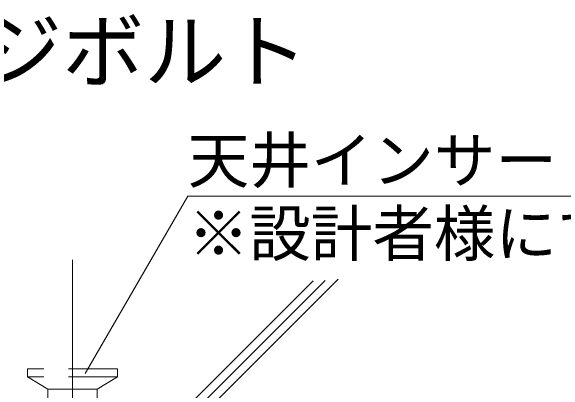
# Model space of a CAD drawing. Units: millimetres on the paper, enlarged 40 times, with parts at other scales. Extents: x -7800 to 7800, y -5578 to 5485.
# Drawn here: x -1280 to -740, y -483 to -112 of the extents above; entities that cross this region are included whole.
import ezdxf
from ezdxf.enums import TextEntityAlignment as Align

# ---------------------------------------------------------------- set-up
doc = ezdxf.new("R2010")
doc.units = ezdxf.units.MM
doc.header["$LTSCALE"] = 40
doc.linetypes.add('CHAIN1', pattern=[8, 5, -1, 1, -1])
doc.linetypes.add('DASHED1', pattern=[1.8, 1.2, -0.6])
for name, color, linetype, lineweight in [('1-0_中心線', 7, 'Continuous', 18), ('1-6_文字', 7, 'Continuous', 18), ('1-9_躯体', 4, 'DASHED1', 9)]:
    doc.layers.add(name, color=color, linetype=linetype, lineweight=lineweight)
doc.styles.add('ＭＳ ゴシック', font='')
doc.styles.get('ＭＳ ゴシック').set_extended_font_data('MS Gothic')

msp = doc.modelspace()

# ---------------------------------------------------------------- linework, layer by layer
at = {"layer": '1-0_中心線', "color": 4, "linetype": 'CHAIN1', "lineweight": 9}
msp.add_line((-1219.78, -354.58), (-1219.78, -1391.44), dxfattribs=at)
at = {"layer": '1-6_文字'}
for p, q in [((-1207.39, -465.83), (-1107.39, -292.62)), ((-1107.39, -292.62), (-687.39, -292.62))]:
    msp.add_line(p, q, dxfattribs=at)
at = {"layer": '1-9_躯体', "linetype": 'Continuous'}
for p, q in [((-985.13, -375.36), (-1156.86, -547.09)), ((-973.5, -375.05), (-1145.55, -547.09)), ((-960.78, -373.64), (-1134.23, -547.09))]:
    msp.add_line(p, q, dxfattribs=at)
at = {"layer": '1-9_躯体'}
for p, q in [((-1175.78, -461.09), (-1263.78, -461.09)), ((-1175.78, -469.09), (-1263.78, -469.09)), ((-1243.78, -481.09), (-1243.78, -541.09)), ((-1195.78, -481.09), (-1243.78, -481.09)), ((-1195.78, -481.09), (-1195.78, -541.09))]:
    msp.add_line(p, q, dxfattribs=at)
for points in [[(-1263.78, -461.09), (-1263.78, -469.09), (-1243.78, -481.09)], [(-1175.78, -461.09), (-1175.78, -469.09), (-1195.78, -481.09)]]:
    msp.add_lwpolyline(points, dxfattribs=at)

# ---------------------------------------------------------------- texts
at = {"layer": '1-6_文字', "color": 3, "style": 'ＭＳ ゴシック'}
msp.add_text('+ブレースエッジボルト', height=58.65, dxfattribs=at).set_placement((-1829.8, -197.92), align=Align.BOTTOM_LEFT)
at = {"layer": '1-6_文字', "style": 'ＭＳ ゴシック'}
for s, p in [('天井インサート', (-1107.39, -292.62)), ('※設計者様にてご検討願います。', (-1107.39, -364.18))]:
    msp.add_text(s, height=43.99, dxfattribs=at).set_placement(p, align=Align.BOTTOM_LEFT)

doc.saveas('drawing.dxf')
